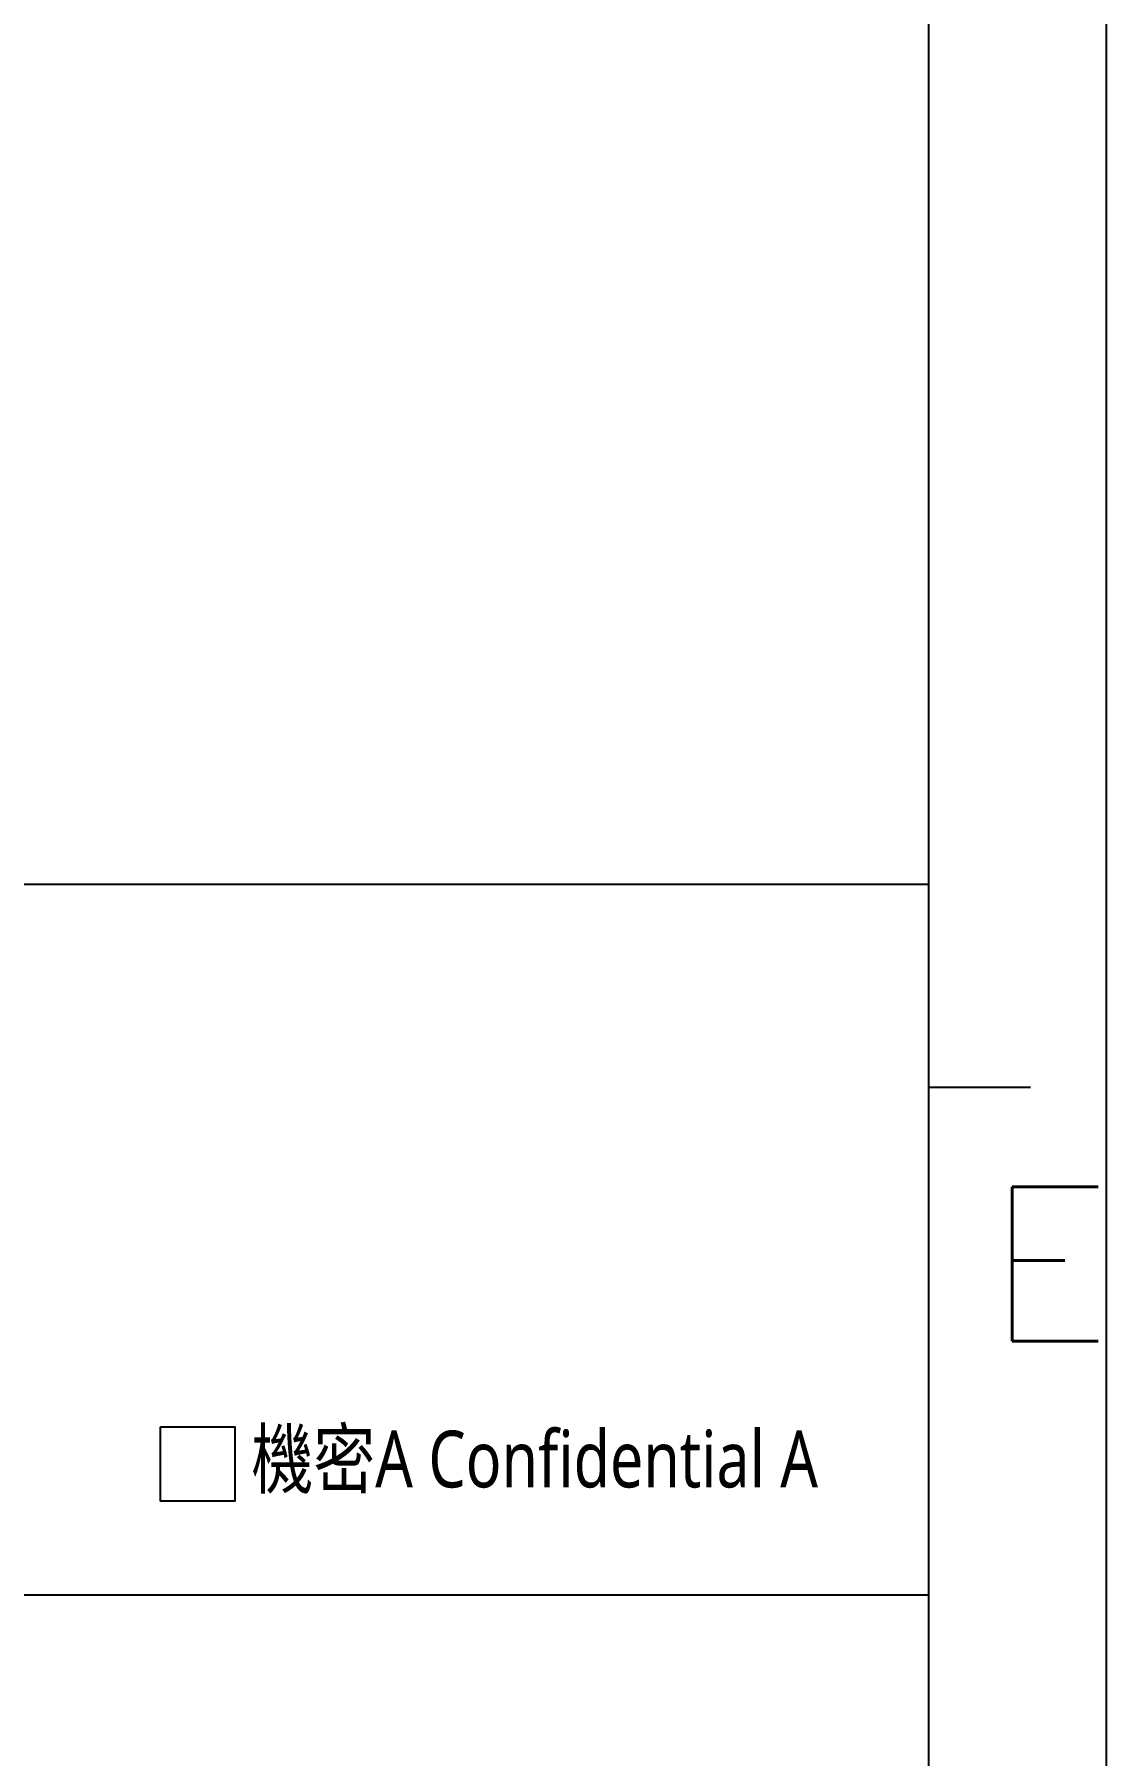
# Model space of a CAD drawing. Header units: millimetres. Extents: x 3362 to 3827, y -139 to 191.
# Drawn here: x 3802.32 to 3827.23, y -99.48 to -59.51 of the extents above; entities that cross this region are included whole.
import ezdxf

# ---------------------------------------------------------------- set-up
doc = ezdxf.new("R2010")
doc.units = ezdxf.units.MM
doc.header["$LTSCALE"] = 23.1
doc.linetypes.add('PHANTOM', pattern=[29.5, 9.5, -1.5, 3, -1.5, 3, -1.5, 9.5])
doc.layers.get('0').update_dxf_attribs({"linetype": 'CONTINUOUS'})
doc.layers.add('0PAPERF', color=2, linetype='PHANTOM', plot=False)
doc.styles.add('SIMPLEX', font='simplex.shx')
doc.styles.get("Standard").update_dxf_attribs({"font": 'simplex.shx', "width": 0.8})

msp = doc.modelspace()

# ---------------------------------------------------------------- linework, layer by layer
for p, q in [((3823.1, -133.505), (3823.1, 181.48)), ((3604.852, -79.238), (3823.1, -79.238)), ((3823.1, -83.957), (3825.46, -83.957)), ((3823.1, -95.754), (3690.971, -95.754))]:
    msp.add_line(p, q)
at = {"color": 1}
msp.add_lwpolyline([(3805.255, -91.846), (3806.981, -91.846), (3806.981, -93.571), (3805.255, -93.571)], close=True, dxfattribs=at)
at = {"layer": '0PAPERF'}
msp.add_line((3827.229, -139.449), (3827.229, 191.387), dxfattribs=at)

# ---------------------------------------------------------------- texts
at = {"style": 'SIMPLEX'}
msp.add_text('E', height=3.586, dxfattribs=at).set_placement((3824.419, -89.856))
at = {"color": 2, "insert": (3807.364, -91.932), "char_height": 1.31796, "width": 17.21244, "attachment_point": 1}
msp.add_mtext('{\\fMicrosoft JhengHei|b0|i0|c136|p18;\\C1;機密A Confidential A}', dxfattribs=at)

doc.saveas('drawing.dxf')
